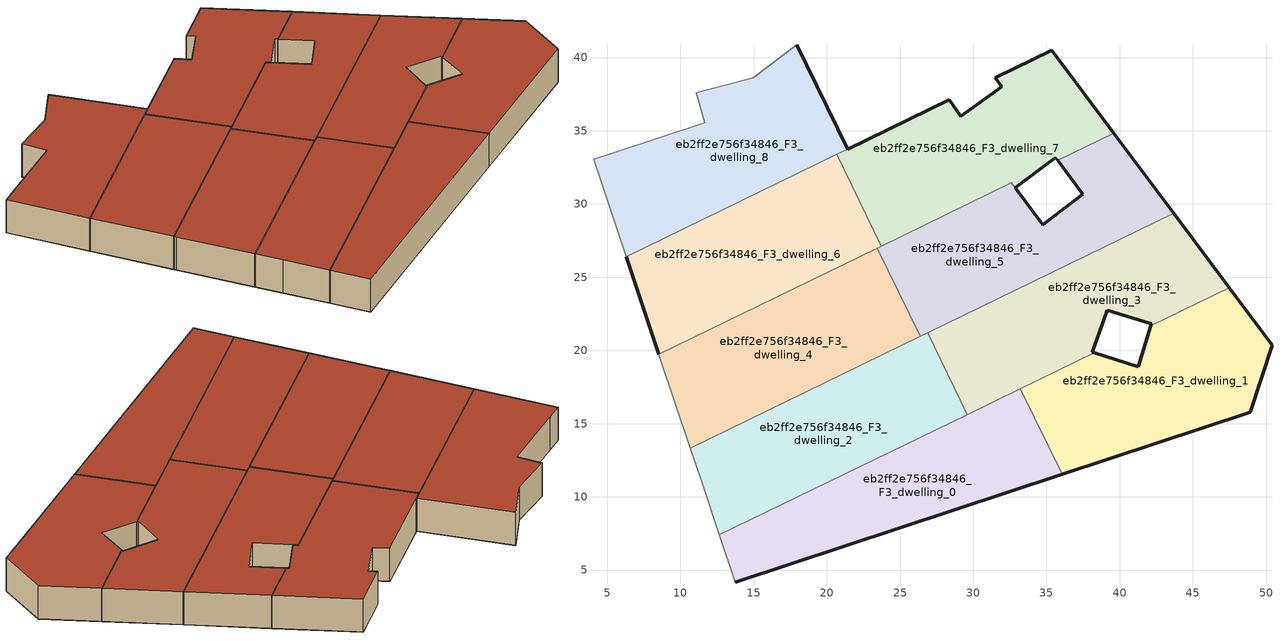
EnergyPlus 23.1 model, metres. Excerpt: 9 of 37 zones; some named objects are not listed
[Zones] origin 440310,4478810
eb2ff2e756f34846_F3_dwelling_0
 floor to eb2ff2e756f34846_F2_dwelling_0 (EU_floor_Construction): 36.07,11.53 33.23,17.38 12.67,7.4 13.75,4.17 z9
 wall outside (EU_wall_Construction): 36.07,11.53 13.75,4.17 z9:12
 wall to eb2ff2e756f34846_F3_dwelling_1 (EU_wall_Construction): 33.23,17.38 36.07,11.53 z9:12
 wall adiabatic (EU_wall_Construction): 13.75,4.17 12.67,7.4 z9:12
 wall to eb2ff2e756f34846_F3_dwelling_2 (EU_wall_Construction): 12.67,7.4 29.6,15.62 z9:12
 wall to eb2ff2e756f34846_F3_dwelling_3 (EU_wall_Construction): 29.6,15.62 33.23,17.38 z9:12
 roof outside (EU_roof_Construction): 33.23,17.38 36.07,11.53 13.75,4.17 12.67,7.4 z12
eb2ff2e756f34846_F3_dwelling_1
 floor to eb2ff2e756f34846_F2_dwelling_1 (EU_floor_Construction): 48.93,15.77 50.41,20.36 47.47,24.29 42.12,21.69 41.26,18.9 38.28,19.83 33.23,17.38 36.07,11.53 z9
 wall outside (EU_wall_Construction): 38.28,19.83 41.26,18.9 42.12,21.69 / 47.47,24.29 50.41,20.36 48.93,15.77 36.07,11.53 z9:12
 wall to eb2ff2e756f34846_F3_dwelling_3 (EU_wall_Construction): 42.12,21.69 47.47,24.29 / 33.23,17.38 38.28,19.83 z9:12
 roof outside (EU_roof_Construction): 47.47,24.29 50.41,20.36 48.93,15.77 36.07,11.53 33.23,17.38 38.28,19.83 41.26,18.9 42.12,21.69 z12
eb2ff2e756f34846_F3_dwelling_2
 floor to eb2ff2e756f34846_F2_dwelling_2 (EU_floor_Construction): 29.6,15.62 26.89,21.2 10.67,13.33 11.42,11.14 12.67,7.4 z9
 wall to eb2ff2e756f34846_F3_dwelling_3 (EU_wall_Construction): 26.89,21.2 29.6,15.62 z9:12
 wall adiabatic (EU_wall_Construction): 12.67,7.4 11.42,11.14 10.67,13.33 z9:12
 wall to eb2ff2e756f34846_F3_dwelling_4 (EU_wall_Construction): 10.67,13.33 26.37,20.95 z9:12
 wall to eb2ff2e756f34846_F3_dwelling_5 (EU_wall_Construction): 26.37,20.95 26.89,21.2 z9:12
 roof outside (EU_roof_Construction): 26.89,21.2 29.6,15.62 12.67,7.4 11.42,11.14 10.67,13.33 z12
eb2ff2e756f34846_F3_dwelling_3
 floor to eb2ff2e756f34846_F2_dwelling_3 (EU_floor_Construction): 42.12,21.69 47.47,24.29 43.69,29.35 26.89,21.2 29.6,15.62 38.28,19.83 38.14,19.87 39.16,22.76 42.17,21.83 z9
 wall outside (EU_wall_Construction): 43.69,29.35 47.47,24.29 / 42.12,21.69 42.17,21.83 39.16,22.76 38.14,19.87 38.28,19.83 z9:12
 wall to eb2ff2e756f34846_F3_dwelling_5 (EU_wall_Construction): 26.89,21.2 43.69,29.35 z9:12
 roof outside (EU_roof_Construction): 43.69,29.35 47.47,24.29 42.12,21.69 42.17,21.83 39.16,22.76 38.14,19.87 38.28,19.83 29.6,15.62 26.89,21.2 z12
eb2ff2e756f34846_F3_dwelling_4
 floor to eb2ff2e756f34846_F2_dwelling_4 (EU_floor_Construction): 26.37,20.95 23.44,26.99 8.51,19.75 8.59,19.51 10.67,13.33 z9
 wall to eb2ff2e756f34846_F3_dwelling_5 (EU_wall_Construction): 23.44,26.99 26.37,20.95 z9:12
 wall adiabatic (EU_wall_Construction): 10.67,13.33 8.59,19.51 8.51,19.75 z9:12
 wall to eb2ff2e756f34846_F3_dwelling_6 (EU_wall_Construction): 8.51,19.75 23.44,26.99 z9:12
 roof outside (EU_roof_Construction): 23.44,26.99 26.37,20.95 10.67,13.33 8.59,19.51 8.51,19.75 z12
eb2ff2e756f34846_F3_dwelling_5
 floor to eb2ff2e756f34846_F2_dwelling_5 (EU_floor_Construction): 43.69,29.35 39.6,34.83 35.76,32.97 37.48,30.66 34.74,28.6 32.86,31.11 32.61,31.44 23.44,26.99 26.37,20.95 z9
 wall outside (EU_wall_Construction): 32.86,31.11 34.74,28.6 37.48,30.66 35.76,32.97 / 39.6,34.83 43.69,29.35 z9:12
 wall to eb2ff2e756f34846_F3_dwelling_7 (EU_wall_Construction): 35.76,32.97 39.6,34.83 / 23.71,27.12 32.61,31.44 32.86,31.11 z9:12
 wall to eb2ff2e756f34846_F3_dwelling_6 (EU_wall_Construction): 23.44,26.99 23.71,27.12 z9:12
 roof outside (EU_roof_Construction): 39.6,34.83 43.69,29.35 26.37,20.95 23.44,26.99 32.61,31.44 32.86,31.11 34.74,28.6 37.48,30.66 35.76,32.97 z12
eb2ff2e756f34846_F3_dwelling_6
 floor to eb2ff2e756f34846_F2_dwelling_6 (EU_floor_Construction): 23.71,27.12 20.67,33.38 6.29,26.4 8.51,19.75 z9
 wall outside (EU_wall_Construction): 8.51,19.75 6.29,26.4 z9:12
 wall to eb2ff2e756f34846_F3_dwelling_7 (EU_wall_Construction): 20.67,33.38 23.71,27.12 z9:12
 wall to eb2ff2e756f34846_F3_dwelling_8 (EU_wall_Construction): 6.29,26.4 20.67,33.38 z9:12
 roof outside (EU_roof_Construction): 20.67,33.38 23.71,27.12 8.51,19.75 6.29,26.4 z12
eb2ff2e756f34846_F3_dwelling_7
 floor to eb2ff2e756f34846_F2_dwelling_7 (EU_floor_Construction): 35.76,32.97 39.6,34.83 35.36,40.51 31.51,38.64 31.95,38.01 29.16,35.99 28.34,37.1 20.67,33.38 23.71,27.12 32.61,31.44 32.86,31.11 35.62,33.16 z9
 wall outside (EU_wall_Construction): 35.76,32.97 35.62,33.16 32.86,31.11 / 21.42,33.74 28.34,37.1 29.16,35.99 31.95,38.01 31.51,38.64 35.36,40.51 39.6,34.83 z9:12
 wall to eb2ff2e756f34846_F3_dwelling_8 (EU_wall_Construction): 20.67,33.38 21.42,33.74 z9:12
 roof outside (EU_roof_Construction): 35.36,40.51 39.6,34.83 35.76,32.97 35.62,33.16 32.86,31.11 32.61,31.44 23.71,27.12 20.67,33.38 28.34,37.1 29.16,35.99 31.95,38.01 31.51,38.64 z12
eb2ff2e756f34846_F3_dwelling_8
 floor to eb2ff2e756f34846_F2_dwelling_8 (EU_floor_Construction): 21.42,33.74 17.96,40.88 14.97,38.62 11.1,37.6 11.66,35.54 5.54,33.55 4.07,33.06 6.29,26.4 z9
 wall outside (EU_wall_Construction): 17.96,40.88 21.42,33.74 z9:12
 wall adiabatic (EU_wall_Construction): 6.29,26.4 4.07,33.06 5.54,33.55 11.66,35.54 11.1,37.6 14.97,38.62 17.96,40.88 z9:12
 roof outside (EU_roof_Construction): 17.96,40.88 21.42,33.74 6.29,26.4 4.07,33.06 5.54,33.55 11.66,35.54 11.1,37.6 14.97,38.62 z12
[Building]
EU S2 Campaign: North Axis=0; Terrain=City; Solar Distribution=FullExterior
[Site:Location]
Madrid: Latitude=40.5; Longitude=-3.5; Time Zone=1; Elevation=609
[SizingPeriod:WeatherFileDays]
AnnualSizingPeriod: Begin Month=1; Begin Day of Month=1; End Month=12; End Day of Month=31; Day of Week for Start Day=Monday; Use Weather File Daylight Saving Period=No; Use Weather File Rain and Snow Indicators=No
[MATERIAL]
EU_InternalMass_Material: Roughness=MediumRough; Thickness=0.1; Conductivity=1; Density=1800; Specific Heat=900; Thermal Absorptance=0.9; Solar Absorptance=0.7; Visible Absorptance=0.7
[MATERIAL:NOMASS] Roughness=MediumRough; Thermal Absorptance=0.9; Solar Absorptance=0.7; Visible Absorptance=0.7
Name | Thermal Resistance
EU_wall_NoMass | 0.609216
EU_roof_NoMass | 0.513268
EU_floor_NoMass | 0.568163
[CONSTRUCTION]
EU_wall_Construction: EU_wall_NoMass
EU_roof_Construction: EU_roof_NoMass
EU_floor_Construction: EU_floor_NoMass
EU_InternalMass_Construction: EU_InternalMass_Material
[ZONE] Type=1; Multiplier=1; Ceiling Height=autocalculate; Floor Area=autocalculate; Part of Total Floor Area=Yes
Name | Volume
eb2ff2e756f34846_F3_dwelling_0 | 343.02
eb2ff2e756f34846_F3_dwelling_1 | 343.04
eb2ff2e756f34846_F3_dwelling_2 | 342.973
eb2ff2e756f34846_F3_dwelling_3 | 342.991
eb2ff2e756f34846_F3_dwelling_4; eb2ff2e756f34846_F3_dwelling_6 | 343.023
eb2ff2e756f34846_F3_dwelling_5 | 341.673
eb2ff2e756f34846_F3_dwelling_7 | 344.37
eb2ff2e756f34846_F3_dwelling_8 | 342.995
[INTERNALMASS] Construction=EU_InternalMass_Construction
Name | Zone or ZoneList | Surface Area
eb2ff2e756f34846_F3_dwelling_0_EU_InternalMass | eb2ff2e756f34846_F3_dwelling_0 | 126.501
eb2ff2e756f34846_F3_dwelling_1_EU_InternalMass | eb2ff2e756f34846_F3_dwelling_1 | 127.047
eb2ff2e756f34846_F3_dwelling_2_EU_InternalMass | eb2ff2e756f34846_F3_dwelling_2 | 127.586
eb2ff2e756f34846_F3_dwelling_3_EU_InternalMass | eb2ff2e756f34846_F3_dwelling_3 | 127.047
eb2ff2e756f34846_F3_dwelling_4_EU_InternalMass | eb2ff2e756f34846_F3_dwelling_4 | 127.824
eb2ff2e756f34846_F3_dwelling_5_EU_InternalMass | eb2ff2e756f34846_F3_dwelling_5 | 127.034
eb2ff2e756f34846_F3_dwelling_6_EU_InternalMass | eb2ff2e756f34846_F3_dwelling_6 | 126.277
eb2ff2e756f34846_F3_dwelling_7_EU_InternalMass | eb2ff2e756f34846_F3_dwelling_7 | 127.505
eb2ff2e756f34846_F3_dwelling_8_EU_InternalMass | eb2ff2e756f34846_F3_dwelling_8 | 126.593
[OTHEREQUIPMENT] Fuel Type=Electricity; Design Level Calculation Method=Watts/Area; Power per Zone Floor Area=1; Fraction Latent=0; Fraction Radiant=0; Fraction Lost=0; Carbon Dioxide Generation Rate=0; EndUse Subcategory=EU_Step8_InternalGains
Name | Zone or ZoneList or Space or SpaceList | Schedule
EU_Step8_InternalGain_eb2ff2e756f34846_F3_dwelling_0_f000 | eb2ff2e756f34846_F3_dwelling_0 | EU_Step8_GainSchedule_eb2ff2e756f34846_F3_dwelling_0_f000
EU_Step8_InternalGain_eb2ff2e756f34846_F3_dwelling_1_f000 | eb2ff2e756f34846_F3_dwelling_1 | EU_Step8_GainSchedule_eb2ff2e756f34846_F3_dwelling_1_f000
EU_Step8_InternalGain_eb2ff2e756f34846_F3_dwelling_2_f000 | eb2ff2e756f34846_F3_dwelling_2 | EU_Step8_GainSchedule_eb2ff2e756f34846_F3_dwelling_2_f000
EU_Step8_InternalGain_eb2ff2e756f34846_F3_dwelling_3_f000 | eb2ff2e756f34846_F3_dwelling_3 | EU_Step8_GainSchedule_eb2ff2e756f34846_F3_dwelling_3_f000
EU_Step8_InternalGain_eb2ff2e756f34846_F3_dwelling_4_f000 | eb2ff2e756f34846_F3_dwelling_4 | EU_Step8_GainSchedule_eb2ff2e756f34846_F3_dwelling_4_f000
EU_Step8_InternalGain_eb2ff2e756f34846_F3_dwelling_5_f000 | eb2ff2e756f34846_F3_dwelling_5 | EU_Step8_GainSchedule_eb2ff2e756f34846_F3_dwelling_5_f000
EU_Step8_InternalGain_eb2ff2e756f34846_F3_dwelling_6_f000 | eb2ff2e756f34846_F3_dwelling_6 | EU_Step8_GainSchedule_eb2ff2e756f34846_F3_dwelling_6_f000
EU_Step8_InternalGain_eb2ff2e756f34846_F3_dwelling_7_f000 | eb2ff2e756f34846_F3_dwelling_7 | EU_Step8_GainSchedule_eb2ff2e756f34846_F3_dwelling_7_f000
EU_Step8_InternalGain_eb2ff2e756f34846_F3_dwelling_8_f000 | eb2ff2e756f34846_F3_dwelling_8 | EU_Step8_GainSchedule_eb2ff2e756f34846_F3_dwelling_8_f000
[ZONEVENTILATION:DESIGNFLOWRATE] Schedule=EU_AlwaysOn; Design Flow Rate Calculation Method=AirChanges/Hour; Air Changes per Hour=0.752966; Ventilation Type=Natural; Fan Pressure Rise=0; Fan Total Efficiency=1; Constant Term Coefficient=1; Temperature Term Coefficient=0; Velocity Term Coefficient=0; Velocity Squared Term Coefficient=0; Minimum Indoor Temperature=-100; Maximum Indoor Temperature=100; Delta Temperature=-100; Minimum Outdoor Temperature=-100; Maximum Outdoor Temperature=100; Maximum Wind Speed=40
Name | Zone or ZoneList or Space or SpaceList
EU_ConstantAir_eb2ff2e756f34846_F3_dwelling_0 | eb2ff2e756f34846_F3_dwelling_0
EU_ConstantAir_eb2ff2e756f34846_F3_dwelling_1 | eb2ff2e756f34846_F3_dwelling_1
EU_ConstantAir_eb2ff2e756f34846_F3_dwelling_2 | eb2ff2e756f34846_F3_dwelling_2
EU_ConstantAir_eb2ff2e756f34846_F3_dwelling_3 | eb2ff2e756f34846_F3_dwelling_3
EU_ConstantAir_eb2ff2e756f34846_F3_dwelling_4 | eb2ff2e756f34846_F3_dwelling_4
EU_ConstantAir_eb2ff2e756f34846_F3_dwelling_5 | eb2ff2e756f34846_F3_dwelling_5
EU_ConstantAir_eb2ff2e756f34846_F3_dwelling_6 | eb2ff2e756f34846_F3_dwelling_6
EU_ConstantAir_eb2ff2e756f34846_F3_dwelling_7 | eb2ff2e756f34846_F3_dwelling_7
EU_ConstantAir_eb2ff2e756f34846_F3_dwelling_8 | eb2ff2e756f34846_F3_dwelling_8
[HVACTEMPLATE:ZONE:IDEALLOADSAIRSYSTEM] System Availability Schedule=EU_AlwaysOn; Maximum Heating Supply Air Temperature=50; Minimum Cooling Supply Air Temperature=13; Maximum Heating Supply Air Humidity Ratio=0.0156; Minimum Cooling Supply Air Humidity Ratio=0.0077; Heating Limit=NoLimit; Cooling Limit=NoLimit; Heating Availability Schedule=EU_AlwaysOn; Cooling Availability Schedule=EU_CoolingOff; Dehumidification Control Type=ConstantSensibleHeatRatio; Cooling Sensible Heat Ratio=0.7; Dehumidification Setpoint=60; Humidification Control Type=None; Humidification Setpoint=30; Outdoor Air Method=None; Outdoor Air Flow Rate per Person=0.00944; Outdoor Air Flow Rate per Zone Floor Area=0; Outdoor Air Flow Rate per Zone=0; Demand Controlled Ventilation Type=None; Outdoor Air Economizer Type=NoEconomizer; Heat Recovery Type=None; Sensible Heat Recovery Effectiveness=0.7; Latent Heat Recovery Effectiveness=0.65
Name | Template Thermostat
eb2ff2e756f34846_F3_dwelling_0 | EU_HeatOnly_eb2ff2e756f34846_F3_dwelling_0
eb2ff2e756f34846_F3_dwelling_1 | EU_HeatOnly_eb2ff2e756f34846_F3_dwelling_1
eb2ff2e756f34846_F3_dwelling_2 | EU_HeatOnly_eb2ff2e756f34846_F3_dwelling_2
eb2ff2e756f34846_F3_dwelling_3 | EU_HeatOnly_eb2ff2e756f34846_F3_dwelling_3
eb2ff2e756f34846_F3_dwelling_4 | EU_HeatOnly_eb2ff2e756f34846_F3_dwelling_4
eb2ff2e756f34846_F3_dwelling_5 | EU_HeatOnly_eb2ff2e756f34846_F3_dwelling_5
eb2ff2e756f34846_F3_dwelling_6 | EU_HeatOnly_eb2ff2e756f34846_F3_dwelling_6
eb2ff2e756f34846_F3_dwelling_7 | EU_HeatOnly_eb2ff2e756f34846_F3_dwelling_7
eb2ff2e756f34846_F3_dwelling_8 | EU_HeatOnly_eb2ff2e756f34846_F3_dwelling_8
[SIZING:ZONE] Zone Cooling Design Supply Air Temperature Input Method=SupplyAirTemperature; Zone Cooling Design Supply Air Temperature=13; Zone Heating Design Supply Air Temperature Input Method=SupplyAirTemperature; Zone Heating Design Supply Air Temperature=50; Zone Cooling Design Supply Air Humidity Ratio=0.008; Zone Heating Design Supply Air Humidity Ratio=0.008; Cooling Design Air Flow Method=DesignDay; Cooling Design Air Flow Rate=0; Cooling Minimum Air Flow per Zone Floor Area=0.000762; Cooling Minimum Air Flow=0; Cooling Minimum Air Flow Fraction=0.2; Heating Design Air Flow Method=DesignDay; Heating Design Air Flow Rate=0; Heating Maximum Air Flow per Zone Floor Area=0.002032; Heating Maximum Air Flow=0.141576; Heating Maximum Air Flow Fraction=0.3; Account for Dedicated Outdoor Air System=No; Dedicated Outdoor Air System Control Strategy=NeutralSupplyAir; Dedicated Outdoor Air Low Setpoint Temperature for Design=autosize; Dedicated Outdoor Air High Setpoint Temperature for Design=autosize; Zone Load Sizing Method=Sensible Load Only No Latent Load; Zone Latent Cooling Design Supply Air Humidity Ratio Input Method=HumidityRatioDifference; Zone Cooling Design Supply Air Humidity Ratio Difference=0.005; Zone Latent Heating Design Supply Air Humidity Ratio Input Method=HumidityRatioDifference; Zone Humidification Design Supply Air Humidity Ratio Difference=0.005
eb2ff2e756f34846_F3_dwelling_0; eb2ff2e756f34846_F3_dwelling_1; eb2ff2e756f34846_F3_dwelling_2; eb2ff2e756f34846_F3_dwelling_3; eb2ff2e756f34846_F3_dwelling_4; eb2ff2e756f34846_F3_dwelling_5; eb2ff2e756f34846_F3_dwelling_6; eb2ff2e756f34846_F3_dwelling_7; eb2ff2e756f34846_F3_dwelling_8
[SCHEDULE:CONSTANT]
Name | Hourly Value
EU_AlwaysOn | 1
EU_CoolingOff | 0
[SCHEDULE:FILE] Column Number=1; Rows to Skip at Top=0; Number of Hours of Data=8760; Column Separator=Comma; Interpolate to Timestep=No; Minutes per Item=60; Adjust Schedule for Daylight Savings=Yes
Name | File
EU_Step8_GainSchedule_eb2ff2e756f34846_F3_dwelling_0_f000 | ../../schedules/eb2ff2e756f34846/eb2ff2e756f34846_F3_dwelling_0_f000_gain.csv
EU_Step8_GainSchedule_eb2ff2e756f34846_F3_dwelling_1_f000 | ../../schedules/eb2ff2e756f34846/eb2ff2e756f34846_F3_dwelling_1_f000_gain.csv
EU_Step8_GainSchedule_eb2ff2e756f34846_F3_dwelling_2_f000 | ../../schedules/eb2ff2e756f34846/eb2ff2e756f34846_F3_dwelling_2_f000_gain.csv
EU_Step8_GainSchedule_eb2ff2e756f34846_F3_dwelling_3_f000 | ../../schedules/eb2ff2e756f34846/eb2ff2e756f34846_F3_dwelling_3_f000_gain.csv
EU_Step8_GainSchedule_eb2ff2e756f34846_F3_dwelling_4_f000 | ../../schedules/eb2ff2e756f34846/eb2ff2e756f34846_F3_dwelling_4_f000_gain.csv
EU_Step8_GainSchedule_eb2ff2e756f34846_F3_dwelling_5_f000 | ../../schedules/eb2ff2e756f34846/eb2ff2e756f34846_F3_dwelling_5_f000_gain.csv
EU_Step8_GainSchedule_eb2ff2e756f34846_F3_dwelling_6_f000 | ../../schedules/eb2ff2e756f34846/eb2ff2e756f34846_F3_dwelling_6_f000_gain.csv
EU_Step8_GainSchedule_eb2ff2e756f34846_F3_dwelling_7_f000 | ../../schedules/eb2ff2e756f34846/eb2ff2e756f34846_F3_dwelling_7_f000_gain.csv
EU_Step8_GainSchedule_eb2ff2e756f34846_F3_dwelling_8_f000 | ../../schedules/eb2ff2e756f34846/eb2ff2e756f34846_F3_dwelling_8_f000_gain.csv
